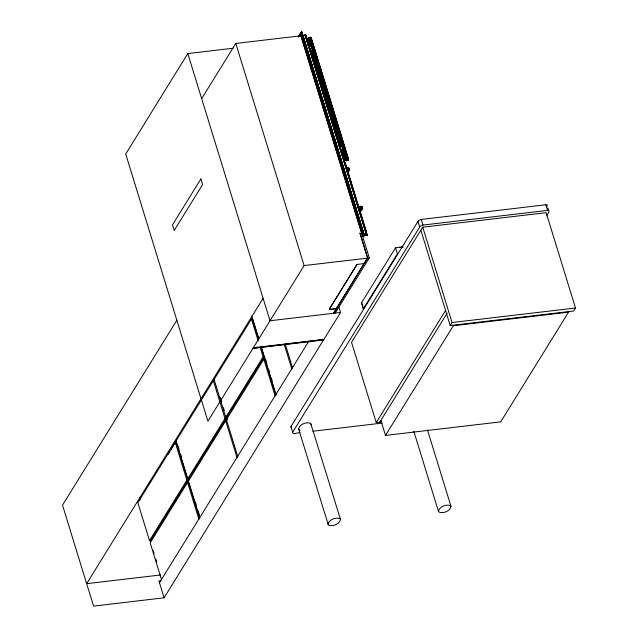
<?xml version="1.0" encoding="UTF-8"?>
<svg xmlns="http://www.w3.org/2000/svg" width="638" height="638" viewBox="0 0 638 638"><rect width="100%" height="100%" fill="white"/><g stroke="black" fill="none" stroke-linecap="round" stroke-linejoin="round"><path stroke-width="0.96" d="M347.343 160.529C349.01 159.253 345.987 160.553 346.203 159.085L308.967 38.057C308.816 37.116 310.969 37.06 311.24 37.969L348.492 159.093C348.117 160.489 346.466 161.35 345.381 160.002L343.045 152.378M347.909 168.312C348.452 166.797 349.664 169.548 348.013 169.469C346.282 168.368 350.095 166.901 346.641 168.209M361.515 206.393C361.267 206.074 363.764 208.395 360.964 208.451C358.747 207.382 361.459 205.364 362.041 207.438C362.121 208.554 360.271 208.14 360.51 207.167C362.599 205.396 358.014 207.637 360.071 206.895M360.063 206.903L359.856 206.975C357.878 209.655 364.314 209.615 362.049 207.549M310.347 51.032C314.191 48.703 313.29 53.385 310.842 52.691L312.317 52.141L310.61 52.356M356.786 264.69L329.575 308.672C331.696 311.902 343.491 303.457 333.371 313.146M310.666 38.591L312.867 46.797L313.752 46.949L313.569 47.523M333.881 313.067L367.568 257.848L364.545 263.478L357.32 264.419M341.218 146.477L341.202 145.927L339.719 146.102M312.317 52.141L310.714 52.659M348.284 171.04L347.351 170.92L348.492 169.485C349.417 169.541 349.225 170.585 348.747 168.855C349.464 166.957 349.122 170.458 348.268 168.679M361.323 206.441L361.834 207.007M310.172 45.553L308.122 38.878C308.05 38.136 309.358 36.876 309.438 37.873L347.008 159.891M347.67 171.104L348.89 170.266C348.093 171.614 349.911 169.684 348.898 169.062L348.563 168.687M345.365 159.125L345.652 158.352L343.188 150.345L345.254 149.882M348.5 168.759L349.464 169.628L348.26 170.984L348.803 170.426L348.595 169.445M347.511 169.102C345.389 168.328 348.571 167.204 349.034 168.225M347.782 169.357C346.729 171.247 350.39 169.804 347.949 168.767M347.949 172.22C350.278 170.179 349.552 165.633 348.077 171.167M360.51 207.167C358.301 206.808 361.443 210.428 362.424 208.427C362.185 207.358 361.778 206.632 362.567 207.517M362.041 206.816C364.21 210.213 357.591 207.653 360.733 206.816C359.058 206.56 358.229 208.148 361.212 206.393M359.425 207.709L360.295 206.856C361.236 206.545 358.117 208.084 360.287 207.302C360.358 205.93 362.543 206.592 362.217 207.773C360.358 208.299 358.022 206.505 359.784 209.256L359.178 208.012L359.234 208.459L360.526 207.502M362.36 207.326C362.942 209.2 360.295 210.867 359.513 208.618M360.901 207.98L359.968 209.455L360.446 209.631L361.602 208.1C362.966 207.462 362.049 210.365 360.789 209.719M346.53 160.457L347.144 160.529L346.091 160.632L345.429 159.675L347.399 158.734L348.412 158.91L348.348 159.843L346.171 160.505L347.439 159.659L347.957 160.186L348.492 159.093L347.798 160.313M309.119 37.57L308.266 38.128L308.505 38.822M348.428 159.683C347.463 157.658 344.121 161.294 346.968 160.497C343.404 160.832 349.48 158.128 347.917 159.986M348.077 171.056L348.85 170.713L349.241 168.711M347.822 168.105L347.279 167.746L347.718 168.145M308.513 39.747L310.451 45.457M309.007 40.019L309.853 39.197L311.368 39.205L313.816 47.108M347.128 159.859L309.677 37.801C309.757 36.414 310.858 38.256 310.036 37.873C310.148 36.932 309.039 37.331 311.081 37.809L348.42 159.325L347.343 160.385M309.47 37.443C312.221 37.036 310.826 39.181 308.856 39.181M310.961 39.62L311.304 38.918L311.041 39.883M310.881 38.591L311.511 38.87L311.216 39.404M314.606 50.075L314.103 49.549L312.341 50.059M344.528 147.697L344.097 147.067L342.335 147.577M343.388 152.386L345.477 159.269M346.586 160.577L346.777 159.986M345.445 158.878C344.592 156.509 350.238 158.782 347.335 157.578L344.951 149.826M348.053 158.559L347.75 157.849M349.169 169.939C348.34 168.217 349.847 171.136 348.053 171.096L347.327 171.016M347.869 171.949L349.433 168.823M360.055 212.095L362.607 207.789M310.411 51.941L312.811 51.662L312.995 51.04L310.427 51.375M341.689 152.968L343.204 152.793L343.786 151.07L309.334 38.998L311.065 38.607M345.7 159.277L345.166 159.205L345.381 158.543C345.995 157.873 348.523 157.307 347.925 158.687M347.399 170.434L348.356 170.601L348.492 169.485M361.475 209.216L361.602 208.1M362.193 208.977L361.172 209.711L359.449 208.889L360.63 207.717M313.25 46.781L310.818 38.647L311.535 38.966L311.177 39.779M308.872 40.298L308.417 39.652L309.47 38.854L310.873 38.575L311.408 39.101M311.153 39.436L311.448 38.766M346.825 157.881C345.956 157.833 344.767 161.382 343.316 151.31M341.266 152.227L343.667 151.94L343.85 151.326L341.282 151.653M345.557 159.237L345.102 158.894L346.027 158.256L343.531 150.145M349.034 170.123L348.85 170.721L349.082 170.362M361.937 208.897L360.039 208.538L359.744 207.079M348.898 169.062C348.165 169.317 350.374 171.207 348.444 168.807M347.447 169.868L348.46 170.123L349.114 169.485M308.824 37.658C306.806 39.987 309.749 36.916 311.081 37.809C311.264 37.028 307.085 37.578 308.433 39.197M310.73 45.928L308.337 38.264L310.658 37.475L310.116 37.817M311.185 38.296L311.009 37.626M311.105 38.12L310.251 37.53M345.892 160.561C344.448 159.508 347.71 158.431 348.484 159.157M343.802 159.165L343.842 158.655M356.722 200.149L345.166 162.586M349.289 170.059L349.464 169.628M362.567 208.124C361.395 207.119 363.174 208.69 361.379 209.607M349.449 169.509L348.795 170.226M308.505 38.033L308.122 38.471L310.323 45.713M345.389 159.325L343.802 153.686M308.146 38.974L308.337 38.144M308.752 39.404L309.334 38.998L308.776 39.5M310.228 37.69L310.977 37.961M310.323 44.867L308.401 39.779L309.334 38.998M345.445 159.189L345.254 158.671M348.356 170.601L348.882 170.49M347.375 159.811L310.028 37.403L310.666 37.427M366.547 234.864L367.233 234.776L366.954 235.143L305.777 35.002L367.105 235.031L362.456 235.765L300.976 35.951L305.793 35.018M305.076 35.09L366.571 234.975L367.233 234.776L366.523 234.967L305.036 35.122L305.777 35.002L302.978 35.569L364.107 235.454M329.575 308.672L329.926 309.215L336.752 308.417M345.166 159.205L343.348 152.642M547.252 206.026L547.229 205.029L545.841 204.782L421.224 219.448L418.472 220.644L290.944 426.599L291.311 427.779M546.367 215.859C546.989 214.839 551.32 210.109 547.571 210.388L422.954 225.062L420.203 226.251L292.675 432.205C292.284 435.395 298.887 431.974 300.019 432.747M366.156 230.932L357.16 201.576M359.369 207.398L360.159 207.079M361.802 209.24L362.224 208.1L360.215 211.545M362.057 208.57L362.105 208.977M168.464 454.049L169.955 451.489M170.952 449.79L176.415 440.411M310.834 39.66L311.36 39.101M361.483 207.143L362.153 206.84M347.646 160.409L347.854 159.811M308.465 38.368L308.593 39.229M233.237 48.225L187.811 53.576L125.71 154.005L207.908 421.2L304.135 265.583L235.797 43.448L300.945 35.776L369.29 257.919L335.165 313.099M201.672 98.627L235.797 43.448M298.6 36.31L301.208 32.099L301.918 31.9L364.45 235.454L366.922 235.159L362.48 235.701L364.45 235.454M299.174 35.64L301.208 32.099M298.616 36.972L301.742 31.924M299.222 36.414L301.918 31.9M299.708 36.063L301.973 32.674L301.256 32.275M299.756 36.23L301.973 32.674M299.94 36.206L301.79 32.69M305.466 35.377L302.46 36.023L305.618 35.297L367.105 235.031L364.178 235.438L367.233 234.776M176.854 320.252L62.508 505.152L93.563 606.1L164.102 597.798L340.548 312.461L338.81 306.822M263.111 298.337L86.664 583.666L160.728 574.95M252.122 317.987L137.84 502.704L149.499 540.601L150.68 540.466L188.043 480.031L176.383 442.134L175.211 442.278L186.87 480.175L149.499 540.601M347.184 168.233L347.566 167.666M347.662 168.249C349.098 167.076 346.346 168.312 347.471 169.349C349.002 170.825 349.855 167.722 347.854 167.882M347.574 171.072L348.428 169.748M348.109 171.829L349.449 169.668M214.073 379.435L226.155 418.4L188.792 478.827L187.612 478.971L224.983 418.536L213.323 380.639L214.504 380.503M260.184 347.431L263.095 356.905L225.724 417.332L226.905 417.196L264.276 356.77L261.07 346.346M264.993 357.288L150.193 542.842L161.613 579.966M359.21 207.789L359.991 206.568L360.829 206.76M359.601 209.081L360.709 207.813M359.633 209.168L360.087 209.256M361.89 209.097L360.661 209.559L361.172 209.711L359.848 209.192M360.574 209.695L361.547 208.363M360.996 209.711L361.874 209.264M360.111 211.656L361.706 208.945M360.031 212.51L362.567 208.283M362.52 236.802L363.556 235.127M302.021 32.841L364.37 235.47L363.899 235.932L364.29 235.518L302.723 35.664L305.777 35.002L305.076 35.194M159.468 582.741L308.76 341.33M357.057 264.451L329.511 308.896M333.403 313.306L367.528 258.127M361.427 302.946L361.834 302.898L363.7 308.951L363.285 308.999L361.427 302.946L395.544 247.767L403.001 246.89M363.285 308.999L397.41 253.828L395.544 247.767M420.857 230.206L450.189 325.539L573.626 311.009L575.492 308.002L546.16 212.669L422.723 227.192L351.538 342.303L376.237 422.587L381.731 421.941M376.237 422.587L445.555 310.491M379.762 422.173L447.142 313.21M450.189 325.539L452.047 322.533L422.723 227.192M385.511 435.419L453.339 325.731L568.554 312.165L500.726 421.854L385.511 435.419L380.878 420.362M348.611 169.333L348.795 169.708M346.689 168.129L347.965 167.762L347.128 167.93M360.039 209.336L360.917 209.615M348.38 159.532L347.909 159.939M345.405 158.567L343.276 152.681L341.793 152.849M347.59 169.198C346.657 169.939 346.825 167.26 348.093 167.778M359.585 207.31L359.752 208.395M348.069 160.058L348.42 159.325M308.266 38.128L308.84 37.746L308.577 38.28L311.488 47.3M308.529 39.644L309.119 40.098L308.577 40.027M361.953 207.852L362.073 208.323M347.255 159.827L347.838 158.718L310.363 37.387M348.38 170.793L347.574 170.976M357.288 264.315L356.857 264.611M347.997 170.896L348.763 170.641M348.547 170.697L347.367 170.832M309.159 39.093L311.352 38.822M360.111 206.999L360.685 206.281L361.515 206.473M345.461 158.535L346.402 157.993L345.716 158.296M308.529 39.843L309.47 38.846L310.682 39.038M302.755 35.808L301 35.983M311.878 47.268L312.867 46.797L311.647 47.196M311.767 47.348L312.445 46.877M347.686 159.811L348.316 158.838L347.83 159.859M308.912 46.359L311.48 46.056A1.148 0.439 83.3 0 0 311.4 45.84L310.355 45.649L308.473 39.548L308.888 39.396M346.849 167.985L347.71 167.69M342.909 149.89L345.812 159.309L346.203 159.085M348.021 159.907L347.311 160.242M309.039 39.062L309.366 39.093M346.027 158.256L348.101 158.224M346.809 169.054L347.407 168.879M308.967 38.057L309.438 37.873M309.566 39.006L310.602 38.774M361.116 206.273L360.159 206.489L361.084 206.385M346.442 160.521C344.951 160.433 347.893 158.782 348.284 159.827M301.67 35.72L301.016 35.927L302.994 35.672L301.67 35.72L363.205 235.494L364.035 235.574M346.362 160.441L345.963 160.497M310.068 39.133L310.818 38.647M362.456 235.765L364.394 235.462M349.058 169.923L347.319 169.493M346.761 168.735L347.375 168.655M348.021 170.992L347.822 171.096M310.443 38.607L309.773 38.934M313.298 49.644L313.721 49.565L343.722 147.075L343.3 147.155M344.145 149.922L344.568 149.842L347.064 157.953L346.53 157.674M346.912 158.83L347.399 158.734M348.779 170.386L347.247 170.186M311.129 52.157L312.676 51.949M341.984 152.442L343.523 152.227L342.925 150.385M308.696 45.944L311.4 45.84M339.544 146.222L342.255 146.118A1.148 0.439 83.3 0 1 342.335 146.333L339.759 146.636M341.147 146.118L339.639 146.309L342.255 146.118M341.641 152.992L343.164 152.809M308.353 45.761L311.161 45.617M308.122 45.912L310.921 45.521L343.667 151.94M310.945 52.571L312.429 52.396M339.982 145.95L342.231 146.07L341.896 145.839M339.376 146.078L342.016 145.903M341.202 151.318L343.77 151.015M346.745 157.626L347.941 158.096L345.509 150.257M359.976 233.093L367.544 257.72M360.007 233.205L367.568 257.848M403.072 247.129L398.112 247.464M397.41 253.828L397.817 253.78M304.135 265.583L369.29 257.919M340.548 312.461L270.01 320.762L187.811 53.576M452.047 322.533L575.492 308.002M253.342 347.718L323.865 339.448L252.975 348.324L323.506 340.022M263.095 356.905L264.276 356.77M264.961 359.011L263.789 359.146L275.153 396.102M224.983 418.536L226.155 418.4M227.591 419.437L226.418 419.581L237.783 456.529M226.849 420.641L225.677 420.785L237.041 457.733M312.875 431.24L382.106 423.09M186.87 480.175L188.043 480.031M160.688 580.763L158.926 580.971L164.102 597.798M308.25 45.784L310.491 45.529M339.847 145.982L341.777 145.799M308.8 46.072L311.384 45.792L311.041 45.561M311.049 52.364L312.54 52.204M341.896 152.642L343.388 152.482M310.642 52.515L312.317 52.34M310.435 51.59L312.931 51.359M341.282 151.868L343.778 151.637M347.231 157.833L347.909 157.889L347.263 157.937M313.752 47.308L311.232 38.647L310.754 38.679L313.418 46.797M360.326 206.959L360.773 206.879M310.164 37.706L310.602 37.69M310.259 37.578L310.682 37.594M346.354 160.393L345.357 159.907M346.793 168.424L347.391 168.552M348.93 168.934L349.472 169.445M364.027 235.861L302.571 35.8L301.75 35.712M313.992 49.756L314.654 49.971M343.986 147.274L344.656 147.49M302.571 35.8L301.894 35.768L363.357 235.542M313.872 49.74L314.654 49.788M343.874 147.258L344.656 147.306M359.856 206.975L360.566 207.031M346.147 160.449L345.445 160.042M329.623 309.055L330.037 309.207M359.425 208.65L359.72 209.033L359.178 208.012M311.232 38.647L311.432 39.365M310.921 38.695L311.527 38.958M360.486 209.447L359.617 208.801M310.658 37.475L310.499 37.897M345.732 160.465L346.243 160.664M299.924 430.179L298.624 429.047C299.397 424.278 306.479 421.551 310.706 423.377L340.485 519.388C339.711 524.157 332.629 526.892 328.403 525.058L298.624 429.047M346.578 160.098L345.812 159.309M348.93 168.201L349.464 169.222M450.994 506.381L450.54 505.711C446.321 503.876 439.239 506.604 438.465 511.373L438.912 512.051C443.139 513.885 450.221 511.15 450.994 506.381L427.468 429.924M340.485 519.388L340.038 518.718C335.811 516.884 328.729 519.611 327.956 524.38M345.429 159.675L346.498 160.154L345.652 159.428M349.122 168.44L349.449 168.903M362.232 207.055L362.623 207.884M362.041 207.916L362.288 208.554M361.714 208.06L361.913 209.089L362.424 208.427M547.835 207.892L548.696 210.7M545.841 204.782L547.571 210.388M421.224 219.448L422.954 225.062M417.938 221.242L419.66 226.849M314.941 50.737L344.672 147.394M310.794 37.714L348.196 159.572M314.103 49.549L344.097 147.067M312.349 50.538L341.745 146.11M312.189 50.657L341.593 146.23M343.34 151.908L346.011 160.282M312.389 51.758L341.139 145.057M312.237 51.526L341.091 145.344M312.389 52.268L341.178 146.014M343.22 152.642L345.844 160.417M312.189 52.077L341.322 146.804M305.522 35.146L367.01 235.119M304.493 42.698L305.937 47.459M306.846 50.29L308.577 56.024L307.38 52.22M309.486 58.855L311.009 63.704M312.118 67.413L313.641 72.269M315.339 77.876L316.185 80.755M317.094 83.586L318.817 89.32L317.038 83.61M319.726 92.151L321.249 97M322.357 100.708L323.793 105.493L322.31 100.74M327.334 116.882L328.865 121.738M329.974 125.447L331.497 130.296M334.033 138.789L332.558 134.028L333.985 138.813M334.942 141.62L336.665 147.346L334.894 141.644M337.582 150.177L339.105 155.034M340.214 158.742L341.737 163.591M344.281 172.085L342.51 166.374L344.225 172.108M345.19 174.916L346.713 179.764M349.345 188.33L347.822 183.473L349.201 188.282M351.889 196.815L350.414 192.062L351.833 196.839M356.953 213.06L355.43 208.211L356.809 213.012M358.062 216.768L359.593 221.625M360.47 224.48L362.129 230.111M363.038 232.942L363.979 235.893M305.044 44.612L305.889 47.483M310.02 60.785L310.865 63.656M312.062 67.445L313.497 72.222M314.701 76.002L316.129 80.779M319.678 92.175L321.105 96.952M327.286 116.906L329.009 122.64M329.918 125.471L331.345 130.248M337.526 150.209L338.953 154.986M340.158 158.766L341.593 163.543M345.134 174.94L346.857 180.666M358.014 216.8L359.441 221.577M360.334 224.416L362.081 230.135M362.99 232.966L363.835 235.845M413.783 431.144L438.465 511.373M285.266 344.113L292.587 367.911M284.237 344.408L291.837 369.115M290.944 426.599L292.675 432.205M265.567 359.154L267.003 363.82M268.726 369.426L269.587 372.225M271.31 377.824L272.171 380.623M258.733 338.762L252.616 318.872L251.436 319.008L258.143 340.796M265.256 359.96L276.039 395.01M251.635 316.025L258.653 338.834M260.99 346.434L275.895 394.89M220.269 397.45L221.705 402.115M223.428 407.714L224.289 410.521M226.011 416.12L226.873 418.919M178.138 446.01L178.999 448.817M180.721 454.415L181.583 457.215M188.186 478.683L188.76 480.55M195.372 502.026L196.233 504.825M197.955 510.424L199.391 515.097M199.814 518.279L188.736 482.28L187.556 482.416L198.928 519.364M175.952 441.073L187.612 478.971M188.306 481.212L199.67 518.16M139.499 498.031L140.073 499.897M150.074 540.322L150.648 542.188M153.24 550.61L154.101 553.417M155.832 559.04L156.693 561.847M362.528 207.613L362.591 208.06M348.468 158.998L348.492 159.5M311.153 424.055L311.177 424.9M200.866 178.959L172.491 224.855L174.214 230.462L202.597 184.565L200.866 178.959M360.462 209.535L360.462 209.535M326.425 114.05L324.702 108.324L326.369 114.074M354.521 205.38L352.798 199.646L354.465 205.404"/></g></svg>
